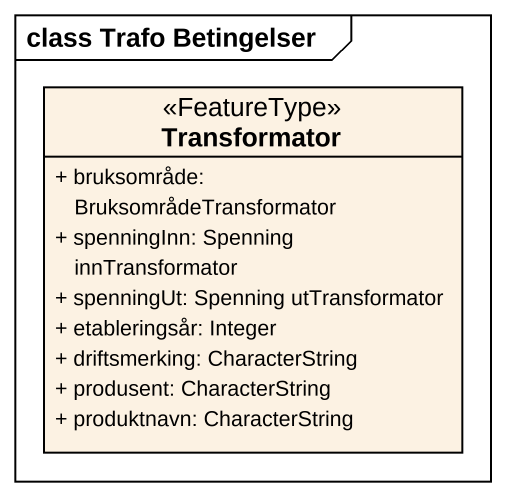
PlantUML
@startuml
mainframe class Trafo Betingelser
hide circle
hide empty members
skinparam classAttributeIconSize 0
class Transformator <<FeatureType>> {
  + bruksområde: BruksområdeTransformator
  + spenningInn: Spenning innTransformator
  + spenningUt: Spenning utTransformator
  + etableringsår: Integer
  + driftsmerking: CharacterString
  + produsent: CharacterString
  + produktnavn: CharacterString
}
@enduml
